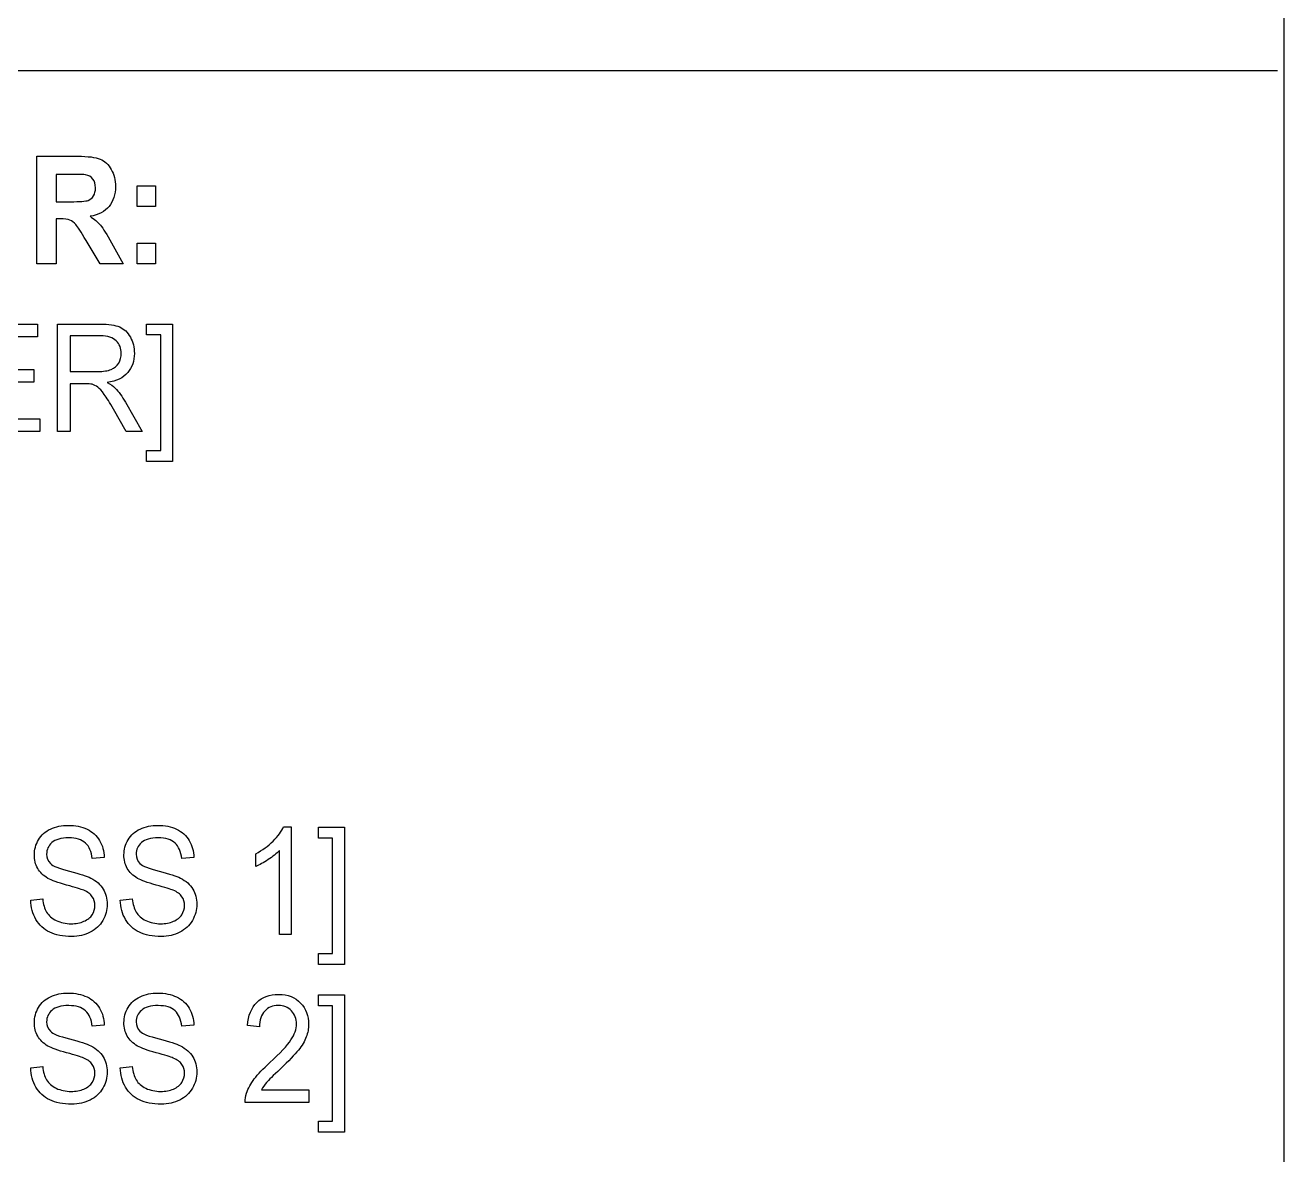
# Model space of a CAD drawing. Header units: millimetres. Extents: x 6 to 858, y 6 to 553.
# Drawn here: x 820.58 to 858.1, y 40.97 to 74.65 of the extents above; entities that cross this region are included whole.
import ezdxf

# ---------------------------------------------------------------- set-up
doc = ezdxf.new("R2010")
doc.units = ezdxf.units.MM
doc.layers.get('0').update_dxf_attribs({"linetype": 'CONTINUOUS'})

msp = doc.modelspace()

# ---------------------------------------------------------------- linework, layer by layer
at = {"color": 7}
for points in [[(858.099988, 550.299996), (858.099988, 9.299996)], [(784.1, 73.29999), (857.91324, 73.29999)], [(820.927359, 67.541293), (820.927359, 70.745333), (822.1453, 70.745333)], [(821.957614, 70.203306), (821.506017, 70.203306), (821.506017, 69.390283)], [(821.506017, 69.390283), (821.934165, 69.390283)], [(821.623332, 68.87886), (821.506017, 68.87886), (821.506017, 67.541293), (820.927359, 67.541293)], [(823.154073, 68.166365), (823.504004, 67.541293), (822.811943, 67.541293), (822.393587, 68.238488)], [(821.54317, 62.539134), (821.54317, 65.743174), (822.813911, 65.743174)], [(822.829536, 65.389113), (821.922429, 65.389113), (821.922429, 64.329113)], [(821.922429, 64.329113), (822.737661, 64.329113)], [(822.362314, 63.961931), (821.922429, 63.961931), (821.922429, 62.539129), (821.54317, 62.539134)], [(823.570485, 63.411175), (824.068981, 62.539134), (823.59199, 62.539134), (823.212707, 63.20573)], [(828.281946, 50.756286), (828.508729, 50.756286), (828.508729, 47.539134)], [(827.453034, 49.571709), (827.453034, 49.951997)], [(828.508729, 47.539134), (828.15683, 47.539134), (828.15683, 50.045978)], [(822.939027, 49.840536), (822.575392, 49.809937)], [(825.609514, 49.840536), (825.24588, 49.809937)], [(820.743586, 48.568535), (821.101341, 48.603505)], [(823.414073, 48.568535), (823.771828, 48.603505)], [(822.939027, 44.840536), (822.575392, 44.809937)], [(825.609514, 44.840536), (825.24588, 44.809937)], [(827.566437, 44.78808), (827.20477, 44.829607)], [(820.743586, 43.568535), (821.101341, 43.603505)], [(823.414073, 43.568535), (823.771828, 43.603505)], [(829.032664, 42.917236), (829.032664, 42.539134), (827.138288, 42.539134)], [(827.627038, 42.917236), (829.032664, 42.917236)]]:
    msp.add_lwpolyline(points, dxfattribs=at)
for points in [[(823.918449, 69.24822), (823.918449, 69.862363), (824.467801, 69.862363), (824.467801, 69.24822)], [(823.918449, 67.541293), (823.918449, 68.155436), (824.467801, 68.155436), (824.467801, 67.541293)], [(818.87465, 62.539134), (818.87465, 65.743174), (820.946896, 65.743174), (820.946896, 65.365072), (819.253909, 65.365072), (819.253909, 64.38375), (820.839373, 64.38375), (820.839373, 64.007835), (819.253909, 64.007835), (819.253909, 62.917236), (821.013378, 62.917236), (821.013378, 62.539134)], [(824.972176, 61.649606), (824.196064, 61.649606), (824.196064, 61.975257), (824.620301, 61.975257), (824.620301, 65.417525), (824.196064, 65.417525), (824.196064, 65.743174), (824.972176, 65.743174)], [(830.09616, 46.649606), (829.320025, 46.649606), (829.320025, 46.975257), (829.744262, 46.975257), (829.744262, 50.417525), (829.320025, 50.417525), (829.320025, 50.743174), (830.09616, 50.743174)], [(820.743586, 48.568535)], [(823.414073, 48.568535)], [(830.09616, 41.649606), (829.320025, 41.649606), (829.320025, 41.975257), (829.744262, 41.975257), (829.744262, 45.417525), (829.320025, 45.417525), (829.320025, 45.743174), (830.09616, 45.743174)], [(820.743586, 43.568535)], [(823.414073, 43.568535)]]:
    msp.add_lwpolyline(points, close=True, dxfattribs=at)
for points in [[(822.1453, 70.745333), (822.451581, 70.745333), (822.673795, 70.716192), (822.811943, 70.65791)], [(822.811943, 70.65791), (822.951403, 70.601086), (823.062839, 70.499093), (823.146249, 70.351932)], [(822.379906, 70.192385), (822.332977, 70.199665), (822.192213, 70.203306), (821.957614, 70.203306)], [(822.596897, 70.065621), (822.546064, 70.132645), (822.473733, 70.1749), (822.379906, 70.192385)], [(823.146249, 70.351932), (823.22966, 70.20477), (823.271365, 70.036482), (823.271365, 69.847066)], [(822.675091, 69.805539), (822.675091, 69.913361), (822.649027, 70.000055), (822.596897, 70.065621)], [(822.616457, 69.565126), (822.655547, 69.629236), (822.675091, 69.709374), (822.675091, 69.805539)], [(823.271365, 69.847066), (823.271365, 69.606654), (823.208155, 69.407767), (823.081735, 69.250406)], [(821.934165, 69.390283), (822.211773, 69.390283), (822.385114, 69.403395), (822.454189, 69.429621)], [(822.454189, 69.429621), (822.523263, 69.455848), (822.577352, 69.501016), (822.616457, 69.565126)], [(823.081735, 69.250406), (822.955315, 69.094502), (822.766334, 68.996151), (822.51479, 68.955354)], [(821.914605, 68.841706), (821.853355, 68.866475), (821.756264, 68.87886), (821.623332, 68.87886)], [(822.08861, 68.708384), (822.033872, 68.773952), (821.97587, 68.818392), (821.914605, 68.841706)], [(822.393587, 68.238488), (822.245006, 68.487642), (822.143347, 68.644274), (822.08861, 68.708384)], [(822.51479, 68.955354), (822.639914, 68.873759), (822.742877, 68.784151), (822.823679, 68.68653)], [(822.823679, 68.68653), (822.905778, 68.588907), (823.01591, 68.415519), (823.154073, 68.166365)], [(822.813911, 65.743174), (823.069359, 65.743174), (823.263549, 65.714033), (823.396481, 65.65575)], [(823.294814, 65.242679), (823.197067, 65.340302), (823.041974, 65.389113), (822.829536, 65.389113)], [(823.396481, 65.65575), (823.529413, 65.598926), (823.635632, 65.497662), (823.715138, 65.351956)], [(823.715138, 65.351956), (823.794645, 65.206253), (823.834398, 65.04525), (823.834398, 64.868948)], [(823.443402, 64.868948), (823.443402, 65.020479), (823.393873, 65.145056), (823.294814, 65.242679)], [(823.144282, 64.388123), (823.242044, 64.42892), (823.316334, 64.49303), (823.367152, 64.580453)], [(823.367152, 64.580453), (823.417985, 64.669332), (823.443402, 64.765497), (823.443402, 64.868948)], [(823.834398, 64.868948), (823.834398, 64.641648), (823.76858, 64.450046), (823.636944, 64.294143)], [(822.737661, 64.329113), (822.910994, 64.329113), (823.046535, 64.348783), (823.144282, 64.388123)], [(823.636944, 64.294143), (823.505308, 64.13824), (823.30199, 64.039161), (823.02699, 63.996906)], [(822.573448, 63.946637), (822.530439, 63.956833), (822.46006, 63.961931), (822.362314, 63.961931)], [(822.745485, 63.861401), (822.689436, 63.902198), (822.63209, 63.93061), (822.573448, 63.946637)], [(822.939027, 63.647214), (822.867345, 63.749208), (822.802831, 63.820604), (822.745485, 63.861401)], [(823.02699, 63.996906), (823.127345, 63.942996), (823.203587, 63.889814), (823.255717, 63.83736)], [(823.255717, 63.83736), (823.366504, 63.723709), (823.471427, 63.581648), (823.570485, 63.411175)], [(823.212707, 63.20573), (823.101936, 63.39806), (823.010709, 63.545221), (822.939027, 63.647214)], [(820.976225, 50.367256), (821.058339, 50.508589), (821.178247, 50.615682), (821.335947, 50.688534)], [(821.335947, 50.688534), (821.493648, 50.761387), (821.668941, 50.797814), (821.861827, 50.797814)], [(821.861827, 50.797814), (822.074266, 50.797814), (822.261295, 50.759202), (822.422915, 50.681978)], [(822.422915, 50.681978), (822.585817, 50.606211), (822.710933, 50.494019), (822.798263, 50.345401)], [(823.646712, 50.367256), (823.728827, 50.508589), (823.848734, 50.615682), (824.006435, 50.688534)], [(824.006435, 50.688534), (824.164135, 50.761387), (824.339429, 50.797814), (824.532315, 50.797814)], [(824.532315, 50.797814), (824.744753, 50.797814), (824.931782, 50.759202), (825.093403, 50.681978)], [(825.093403, 50.681978), (825.256304, 50.606211), (825.38142, 50.494019), (825.46875, 50.345401)], [(827.969145, 50.327915), (828.116429, 50.475076), (828.220696, 50.617867), (828.281946, 50.756286)], [(820.853077, 49.914844), (820.853077, 50.076576), (820.894126, 50.22738), (820.976225, 50.367256)], [(821.375044, 50.28202), (821.270785, 50.188769), (821.218656, 50.075847), (821.218656, 49.943256)], [(821.877475, 50.42408), (821.648092, 50.42408), (821.480616, 50.376727), (821.375044, 50.28202)], [(822.375994, 50.268907), (822.263911, 50.372356), (822.097738, 50.42408), (821.877475, 50.42408)], [(822.798263, 50.345401), (822.885578, 50.196782), (822.932499, 50.028494), (822.939027, 49.840536)], [(823.523564, 49.914844), (823.523564, 50.076576), (823.564614, 50.22738), (823.646712, 50.367256)], [(824.045532, 50.28202), (823.941273, 50.188769), (823.889143, 50.075847), (823.889143, 49.943256)], [(824.547963, 50.42408), (824.31858, 50.42408), (824.151103, 50.376727), (824.045532, 50.28202)], [(825.046482, 50.268907), (824.934398, 50.372356), (824.768225, 50.42408), (824.547963, 50.42408)], [(825.46875, 50.345401), (825.556065, 50.196782), (825.602986, 50.028494), (825.609514, 49.840536)], [(827.453034, 49.951997), (827.649839, 50.055448), (827.821877, 50.180754), (827.969145, 50.327915)], [(820.952776, 49.514885), (820.88631, 49.634363), (820.853077, 49.767682), (820.853077, 49.914844)], [(821.218656, 49.943256), (821.218656, 49.828149), (821.255801, 49.733441), (821.330091, 49.659132)], [(822.575392, 49.809937), (822.55584, 50.012466), (822.489374, 50.165456), (822.375994, 50.268907)], [(823.623263, 49.514885), (823.556797, 49.634363), (823.523564, 49.767682), (823.523564, 49.914844)], [(823.889143, 49.943256), (823.889143, 49.828149), (823.926288, 49.733441), (824.000578, 49.659132)], [(825.24588, 49.809937), (825.226327, 50.012466), (825.159861, 50.165456), (825.046482, 50.268907)], [(828.15683, 50.045978), (828.072108, 49.955641), (827.960673, 49.865304), (827.822525, 49.774967)], [(821.330091, 49.659132), (821.403069, 49.584822), (821.593347, 49.508328), (821.900924, 49.429648)], [(824.000578, 49.659132), (824.073557, 49.584822), (824.263835, 49.508328), (824.571412, 49.429648)], [(827.822525, 49.774967), (827.685688, 49.68463), (827.562525, 49.616877), (827.453034, 49.571709)], [(821.259697, 49.217648), (821.122845, 49.297786), (821.020538, 49.396864), (820.952776, 49.514885)], [(821.812961, 49.016577), (821.54969, 49.087971), (821.365268, 49.154994), (821.259697, 49.217648)], [(821.900924, 49.429648), (822.209813, 49.352425), (822.421604, 49.284672), (822.536295, 49.22639)], [(822.536295, 49.22639), (822.703116, 49.140425), (822.82628, 49.031146), (822.905786, 48.898555)], [(823.930185, 49.217648), (823.793333, 49.297786), (823.691026, 49.396864), (823.623263, 49.514885)], [(824.483449, 49.016577), (824.220177, 49.087971), (824.035756, 49.154994), (823.930185, 49.217648)], [(824.571412, 49.429648), (824.880301, 49.352425), (825.092091, 49.284672), (825.206783, 49.22639)], [(825.206783, 49.22639), (825.373604, 49.140425), (825.496767, 49.031146), (825.576273, 48.898555)], [(822.323193, 48.861401), (822.24631, 48.894914), (822.076233, 48.946639), (821.812961, 49.016577)], [(822.581249, 48.671255), (822.529119, 48.747023), (822.443101, 48.810404), (822.323193, 48.861401)], [(822.905786, 48.898555), (822.985292, 48.767421), (823.025045, 48.615889), (823.025045, 48.443958)], [(824.993681, 48.861401), (824.916798, 48.894914), (824.746721, 48.946639), (824.483449, 49.016577)], [(825.251736, 48.671255), (825.199607, 48.747023), (825.113588, 48.810404), (824.993681, 48.861401)], [(825.576273, 48.898555), (825.65578, 48.767421), (825.695533, 48.615889), (825.695533, 48.443958)], [(820.899998, 47.991546), (820.800939, 48.16202), (820.748802, 48.35435), (820.743586, 48.568535)], [(821.101341, 48.603505), (821.118285, 48.443229), (821.15739, 48.311366), (821.218656, 48.207917)], [(822.57736, 48.133607), (822.632098, 48.218116), (822.659466, 48.30991), (822.659466, 48.408989)], [(822.659466, 48.408989), (822.659466, 48.509525), (822.633394, 48.596947), (822.581249, 48.671255)], [(823.025045, 48.443958), (823.025045, 48.273484), (822.98138, 48.11248), (822.89405, 47.960947)], [(823.570462, 47.991546), (823.471419, 48.16202), (823.419289, 48.35435), (823.414073, 48.568535)], [(823.771828, 48.603505), (823.788773, 48.443229), (823.827878, 48.311366), (823.889143, 48.207917)], [(825.247847, 48.133607), (825.302585, 48.218116), (825.329954, 48.30991), (825.329954, 48.408989)], [(825.329954, 48.408989), (825.329954, 48.509525), (825.303881, 48.596947), (825.251736, 48.671255)], [(825.695533, 48.443958), (825.695533, 48.273484), (825.651868, 48.11248), (825.564537, 47.960947)], [(821.218656, 48.207917), (821.281202, 48.105924), (821.377645, 48.022872), (821.507984, 47.95876)], [(822.331017, 47.936906), (822.441804, 47.984988), (822.523919, 48.050555), (822.57736, 48.133607)], [(823.889143, 48.207917), (823.951689, 48.105924), (824.048132, 48.022872), (824.178472, 47.95876)], [(825.001505, 47.936906), (825.112292, 47.984988), (825.194406, 48.050555), (825.247847, 48.133607)], [(821.312475, 47.611257), (821.137845, 47.695765), (821.000353, 47.822528), (820.899998, 47.991546)], [(821.507984, 47.95876), (821.638309, 47.896108), (821.784929, 47.864782), (821.947846, 47.864782)], [(821.947846, 47.864782), (822.092522, 47.864782), (822.220246, 47.888824), (822.331017, 47.936906)], [(822.89405, 47.960947), (822.806735, 47.810872), (822.680963, 47.69358), (822.516735, 47.609071)], [(823.982962, 47.611257), (823.808333, 47.695765), (823.670833, 47.822528), (823.570462, 47.991546)], [(824.178472, 47.95876), (824.308796, 47.896108), (824.455416, 47.864782), (824.618333, 47.864782)], [(824.618333, 47.864782), (824.763009, 47.864782), (824.890733, 47.888824), (825.001505, 47.936906)], [(825.564537, 47.960947), (825.477223, 47.810872), (825.351451, 47.69358), (825.187222, 47.609071)], [(821.965438, 47.484494), (821.706086, 47.484494), (821.488432, 47.526748), (821.312475, 47.611257)], [(822.516735, 47.609071), (822.353834, 47.526019), (822.170068, 47.484494), (821.965438, 47.484494)], [(824.635926, 47.484494), (824.376574, 47.484494), (824.158919, 47.526748), (823.982962, 47.611257)], [(825.187222, 47.609071), (825.024321, 47.526019), (824.840556, 47.484494), (824.635926, 47.484494)], [(821.335947, 45.688534), (821.493648, 45.761387), (821.668941, 45.797814), (821.861827, 45.797814)], [(821.861827, 45.797814), (822.074266, 45.797814), (822.261295, 45.759202), (822.422915, 45.681978)], [(824.006435, 45.688534), (824.164135, 45.761387), (824.339429, 45.797814), (824.532315, 45.797814)], [(824.532315, 45.797814), (824.744753, 45.797814), (824.931782, 45.759202), (825.093403, 45.681978)], [(820.976225, 45.367256), (821.058339, 45.508589), (821.178247, 45.615682), (821.335947, 45.688534)], [(821.877475, 45.42408), (821.648092, 45.42408), (821.480616, 45.376727), (821.375044, 45.28202)], [(822.375994, 45.268907), (822.263911, 45.372356), (822.097738, 45.42408), (821.877475, 45.42408)], [(822.422915, 45.681978), (822.585817, 45.606211), (822.710933, 45.494019), (822.798263, 45.345401)], [(823.646712, 45.367256), (823.728827, 45.508589), (823.848734, 45.615682), (824.006435, 45.688534)], [(824.547963, 45.42408), (824.31858, 45.42408), (824.151103, 45.376727), (824.045532, 45.28202)], [(825.046482, 45.268907), (824.934398, 45.372356), (824.768225, 45.42408), (824.547963, 45.42408)], [(825.093403, 45.681978), (825.256304, 45.606211), (825.38142, 45.494019), (825.46875, 45.345401)], [(827.20477, 44.829607), (827.229523, 45.131215), (827.32271, 45.3607), (827.48433, 45.518061)], [(827.48433, 45.518061), (827.645935, 45.676878), (827.862934, 45.756286), (828.135326, 45.756286)], [(828.127502, 45.430638), (827.958073, 45.430638), (827.822532, 45.373813), (827.720881, 45.260162)], [(828.516553, 45.268907), (828.417494, 45.376727), (828.28781, 45.430638), (828.127502, 45.430638)], [(828.135326, 45.756286), (828.410326, 45.756286), (828.62798, 45.671049), (828.788289, 45.500575)], [(828.788289, 45.500575), (828.948598, 45.330102), (829.028752, 45.118831), (829.028752, 44.866761)], [(820.853077, 44.914844), (820.853077, 45.076576), (820.894126, 45.22738), (820.976225, 45.367256)], [(821.375044, 45.28202), (821.270785, 45.188769), (821.218656, 45.075847), (821.218656, 44.943256)], [(822.575392, 44.809937), (822.55584, 45.012466), (822.489374, 45.165456), (822.375994, 45.268907)], [(822.798263, 45.345401), (822.885578, 45.196782), (822.932499, 45.028494), (822.939027, 44.840536)], [(823.523564, 44.914844), (823.523564, 45.076576), (823.564614, 45.22738), (823.646712, 45.367256)], [(824.045532, 45.28202), (823.941273, 45.188769), (823.889143, 45.075847), (823.889143, 44.943256)], [(825.24588, 44.809937), (825.226327, 45.012466), (825.159861, 45.165456), (825.046482, 45.268907)], [(825.46875, 45.345401), (825.556065, 45.196782), (825.602986, 45.028494), (825.609514, 44.840536)], [(827.720881, 45.260162), (827.619214, 45.146514), (827.567733, 44.989153), (827.566437, 44.78808)], [(828.667085, 44.875503), (828.667085, 45.031408), (828.616908, 45.162542), (828.516553, 45.268907)], [(820.952776, 44.514885), (820.88631, 44.634363), (820.853077, 44.767682), (820.853077, 44.914844)], [(821.218656, 44.943256), (821.218656, 44.828149), (821.255801, 44.733441), (821.330091, 44.659132)], [(821.330091, 44.659132), (821.403069, 44.584822), (821.593347, 44.508328), (821.900924, 44.429648)], [(823.623263, 44.514885), (823.556797, 44.634363), (823.523564, 44.767682), (823.523564, 44.914844)], [(823.889143, 44.943256), (823.889143, 44.828149), (823.926288, 44.733441), (824.000578, 44.659132)], [(824.000578, 44.659132), (824.073557, 44.584822), (824.263835, 44.508328), (824.571412, 44.429648)], [(828.502849, 44.401236), (828.61234, 44.568797), (828.667085, 44.726886), (828.667085, 44.875503)], [(829.028752, 44.866761), (829.028752, 44.738541), (829.005288, 44.612507), (828.958359, 44.488659)], [(821.259697, 44.217648), (821.122845, 44.297786), (821.020538, 44.396864), (820.952776, 44.514885)], [(821.900924, 44.429648), (822.209813, 44.352425), (822.421604, 44.284672), (822.536295, 44.22639)], [(823.930185, 44.217648), (823.793333, 44.297786), (823.691026, 44.396864), (823.623263, 44.514885)], [(824.571412, 44.429648), (824.880301, 44.352425), (825.092091, 44.284672), (825.206783, 44.22639)], [(827.871414, 43.723711), (828.182895, 44.009292), (828.393374, 44.235134), (828.502849, 44.401236)], [(828.958359, 44.488659), (828.911445, 44.364809), (828.83325, 44.234404), (828.723775, 44.097442)], [(821.812961, 44.016577), (821.54969, 44.087971), (821.365268, 44.154994), (821.259697, 44.217648)], [(822.323193, 43.861401), (822.24631, 43.894914), (822.076233, 43.946639), (821.812961, 44.016577)], [(822.536295, 44.22639), (822.703116, 44.140425), (822.82628, 44.031146), (822.905786, 43.898555)], [(824.483449, 44.016577), (824.220177, 44.087971), (824.035756, 44.154994), (823.930185, 44.217648)], [(824.993681, 43.861401), (824.916798, 43.894914), (824.746721, 43.946639), (824.483449, 44.016577)], [(825.206783, 44.22639), (825.373604, 44.140425), (825.496767, 44.031146), (825.576273, 43.898555)], [(828.723775, 44.097442), (828.615596, 43.96048), (828.435087, 43.772522), (828.182247, 43.533566)], [(820.899998, 42.991546), (820.800939, 43.16202), (820.748802, 43.35435), (820.743586, 43.568535)], [(821.101341, 43.603505), (821.118285, 43.443229), (821.15739, 43.311366), (821.218656, 43.207917)], [(822.581249, 43.671255), (822.529119, 43.747023), (822.443101, 43.810404), (822.323193, 43.861401)], [(822.659466, 43.408989), (822.659466, 43.509525), (822.633394, 43.596947), (822.581249, 43.671255)], [(822.905786, 43.898555), (822.985292, 43.767421), (823.025045, 43.615889), (823.025045, 43.443958)], [(823.570462, 42.991546), (823.471419, 43.16202), (823.419289, 43.35435), (823.414073, 43.568535)], [(823.771828, 43.603505), (823.788773, 43.443229), (823.827878, 43.311366), (823.889143, 43.207917)], [(825.251736, 43.671255), (825.199607, 43.747023), (825.113588, 43.810404), (824.993681, 43.861401)], [(825.329954, 43.408989), (825.329954, 43.509525), (825.303881, 43.596947), (825.251736, 43.671255)], [(825.576273, 43.898555), (825.65578, 43.767421), (825.695533, 43.615889), (825.695533, 43.443958)], [(827.410024, 43.238513), (827.516907, 43.378391), (827.670704, 43.540123), (827.871414, 43.723711)], [(828.182247, 43.533566), (827.971105, 43.335408), (827.835557, 43.200631), (827.775603, 43.129236)], [(821.218656, 43.207917), (821.281202, 43.105924), (821.377645, 43.022872), (821.507984, 42.95876)], [(822.57736, 43.133607), (822.632098, 43.218116), (822.659466, 43.30991), (822.659466, 43.408989)], [(823.025045, 43.443958), (823.025045, 43.273484), (822.98138, 43.11248), (822.89405, 42.960947)], [(823.889143, 43.207917), (823.951689, 43.105924), (824.048132, 43.022872), (824.178472, 42.95876)], [(825.247847, 43.133607), (825.302585, 43.218116), (825.329954, 43.30991), (825.329954, 43.408989)], [(825.695533, 43.443958), (825.695533, 43.273484), (825.651868, 43.11248), (825.564537, 42.960947)], [(827.179353, 42.812329), (827.227578, 42.956576), (827.304469, 43.098638), (827.410024, 43.238513)], [(821.312475, 42.611257), (821.137845, 42.695765), (821.000353, 42.822528), (820.899998, 42.991546)], [(821.507984, 42.95876), (821.638309, 42.896108), (821.784929, 42.864782), (821.947846, 42.864782)], [(821.947846, 42.864782), (822.092522, 42.864782), (822.220246, 42.888824), (822.331017, 42.936906)], [(822.331017, 42.936906), (822.441804, 42.984988), (822.523919, 43.050555), (822.57736, 43.133607)], [(822.89405, 42.960947), (822.806735, 42.810872), (822.680963, 42.69358), (822.516735, 42.609071)], [(823.982962, 42.611257), (823.808333, 42.695765), (823.670833, 42.822528), (823.570462, 42.991546)], [(824.178472, 42.95876), (824.308796, 42.896108), (824.455416, 42.864782), (824.618333, 42.864782)], [(824.618333, 42.864782), (824.763009, 42.864782), (824.890733, 42.888824), (825.001505, 42.936906)], [(825.001505, 42.936906), (825.112292, 42.984988), (825.194406, 43.050555), (825.247847, 43.133607)], [(825.564537, 42.960947), (825.477223, 42.810872), (825.351451, 42.69358), (825.187222, 42.609071)], [(827.138288, 42.539134), (827.135665, 42.633841), (827.149353, 42.724906), (827.179353, 42.812329)], [(827.775603, 43.129236), (827.71565, 43.059298), (827.666128, 42.988631), (827.627038, 42.917236)], [(821.965438, 42.484494), (821.706086, 42.484494), (821.488432, 42.526748), (821.312475, 42.611257)], [(822.516735, 42.609071), (822.353834, 42.526019), (822.170068, 42.484494), (821.965438, 42.484494)], [(824.635926, 42.484494), (824.376574, 42.484494), (824.158919, 42.526748), (823.982962, 42.611257)], [(825.187222, 42.609071), (825.024321, 42.526019), (824.840556, 42.484494), (824.635926, 42.484494)]]:
    msp.add_open_spline(points, degree=3, dxfattribs=at)

doc.saveas('drawing.dxf')
